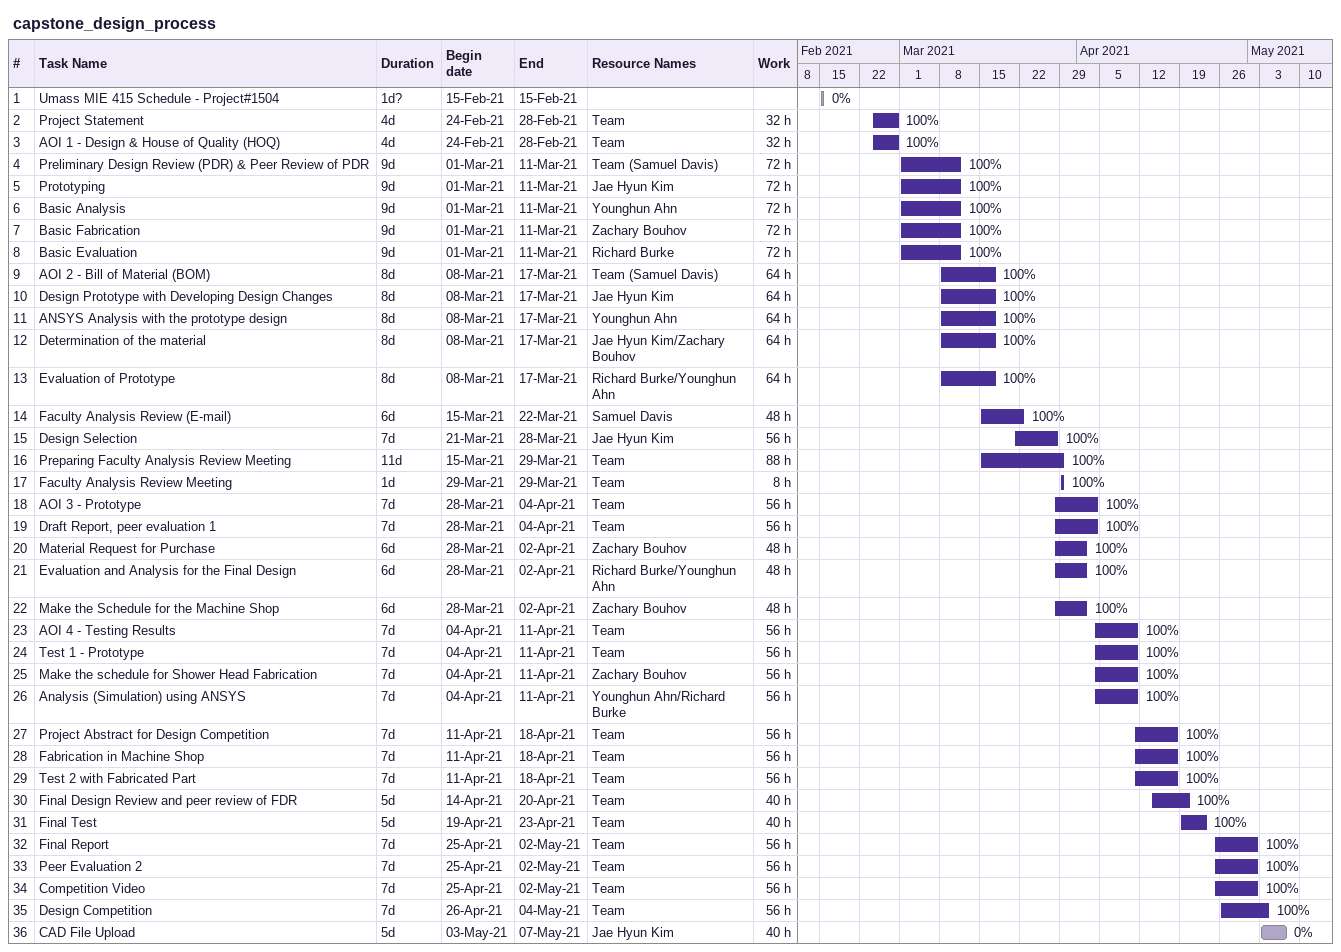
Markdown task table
capstone_design_process

| ID | Task | Duration | Start | Finish | Resources | % complete | Work (h) |
|---|---|---|---|---|---|---|---|
| 1 | Umass MIE 415 Schedule - Project#1504 | 1d? | 2021-02-15 | 2021-02-15 |  | 0 |  |
| 2 | Project Statement | 4d | 2021-02-24 | 2021-02-28 | Team | 100 | 32 |
| 3 | AOI 1 - Design & House of Quality (HOQ) | 4d | 2021-02-24 | 2021-02-28 | Team | 100 | 32 |
| 4 | Preliminary Design Review (PDR) & Peer Review of PDR | 9d | 2021-03-01 | 2021-03-11 | Team (Samuel Davis) | 100 | 72 |
| 5 | Prototyping | 9d | 2021-03-01 | 2021-03-11 | Jae Hyun Kim | 100 | 72 |
| 6 | Basic Analysis | 9d | 2021-03-01 | 2021-03-11 | Younghun Ahn | 100 | 72 |
| 7 | Basic Fabrication | 9d | 2021-03-01 | 2021-03-11 | Zachary Bouhov | 100 | 72 |
| 8 | Basic Evaluation | 9d | 2021-03-01 | 2021-03-11 | Richard Burke | 100 | 72 |
| 9 | AOI 2 - Bill of Material (BOM) | 8d | 2021-03-08 | 2021-03-17 | Team (Samuel Davis) | 100 | 64 |
| 10 | Design Prototype with Developing Design Changes | 8d | 2021-03-08 | 2021-03-17 | Jae Hyun Kim | 100 | 64 |
| 11 | ANSYS Analysis with the prototype design | 8d | 2021-03-08 | 2021-03-17 | Younghun Ahn | 100 | 64 |
| 12 | Determination of the material | 8d | 2021-03-08 | 2021-03-17 | Jae Hyun Kim/Zachary Bouhov | 100 | 64 |
| 13 | Evaluation of Prototype | 8d | 2021-03-08 | 2021-03-17 | Richard Burke/Younghun Ahn | 100 | 64 |
| 14 | Faculty Analysis Review (E-mail) | 6d | 2021-03-15 | 2021-03-22 | Samuel Davis | 100 | 48 |
| 15 | Design Selection | 7d | 2021-03-21 | 2021-03-28 | Jae Hyun Kim | 100 | 56 |
| 16 | Preparing Faculty Analysis Review Meeting | 11d | 2021-03-15 | 2021-03-29 | Team | 100 | 88 |
| 17 | Faculty Analysis Review Meeting | 1d | 2021-03-29 | 2021-03-29 | Team | 100 | 8 |
| 18 | AOI 3 - Prototype | 7d | 2021-03-28 | 2021-04-04 | Team | 100 | 56 |
| 19 | Draft Report, peer evaluation 1 | 7d | 2021-03-28 | 2021-04-04 | Team | 100 | 56 |
| 20 | Material Request for Purchase | 6d | 2021-03-28 | 2021-04-02 | Zachary Bouhov | 100 | 48 |
| 21 | Evaluation and Analysis for the Final Design | 6d | 2021-03-28 | 2021-04-02 | Richard Burke/Younghun Ahn | 100 | 48 |
| 22 | Make the Schedule for the Machine Shop | 6d | 2021-03-28 | 2021-04-02 | Zachary Bouhov | 100 | 48 |
| 23 | AOI 4 - Testing Results | 7d | 2021-04-04 | 2021-04-11 | Team | 100 | 56 |
| 24 | Test 1 - Prototype | 7d | 2021-04-04 | 2021-04-11 | Team | 100 | 56 |
| 25 | Make the schedule for Shower Head Fabrication | 7d | 2021-04-04 | 2021-04-11 | Zachary Bouhov | 100 | 56 |
| 26 | Analysis (Simulation) using ANSYS | 7d | 2021-04-04 | 2021-04-11 | Younghun Ahn/Richard Burke | 100 | 56 |
| 27 | Project Abstract for Design Competition | 7d | 2021-04-11 | 2021-04-18 | Team | 100 | 56 |
| 28 | Fabrication in Machine Shop | 7d | 2021-04-11 | 2021-04-18 | Team | 100 | 56 |
| 29 | Test 2 with Fabricated Part | 7d | 2021-04-11 | 2021-04-18 | Team | 100 | 56 |
| 30 | Final Design Review and peer review of FDR | 5d | 2021-04-14 | 2021-04-20 | Team | 100 | 40 |
| 31 | Final Test | 5d | 2021-04-19 | 2021-04-23 | Team | 100 | 40 |
| 32 | Final Report | 7d | 2021-04-25 | 2021-05-02 | Team | 100 | 56 |
| 33 | Peer Evaluation 2 | 7d | 2021-04-25 | 2021-05-02 | Team | 100 | 56 |
| 34 | Competition Video | 7d | 2021-04-25 | 2021-05-02 | Team | 100 | 56 |
| 35 | Design Competition | 7d | 2021-04-26 | 2021-05-04 | Team | 100 | 56 |
| 36 | CAD File Upload | 5d | 2021-05-03 | 2021-05-07 | Jae Hyun Kim | 0 | 40 |
